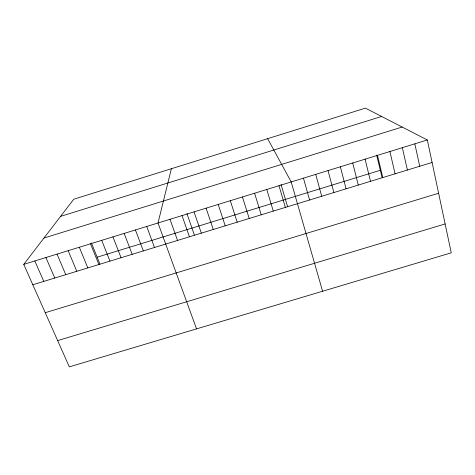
<?xml version="1.0" encoding="UTF-8"?>
<svg xmlns="http://www.w3.org/2000/svg" width="475" height="475" viewBox="0 0 475 475"><rect width="100%" height="100%" fill="white"/><g stroke="black" fill="none" stroke-linecap="round" stroke-linejoin="round"><path stroke-width="0.71" d="M171.38 168.732L158.009 222.983L196.543 328.884M23.75 264.367L73.762 199.215L365.429 108.134L427.328 139.982L451.25 252.825L69.332 366.866L23.75 264.367L427.328 139.982M60.586 216.38L381.627 116.47M43.961 238.04L402.177 127.039M97.149 257.195L380.315 170.282M32.817 284.757L432.09 162.468M45.244 312.698L438.615 193.242M57.653 340.599L445.128 223.951M267.645 138.67L291.205 181.937L322.59 291.246M34.823 260.953L43.783 281.402M45.921 257.533L54.762 278.035M57.036 254.107L65.764 274.669M68.174 250.675L76.784 271.29M79.331 247.232L87.827 267.912M90.511 243.788L98.889 264.522M91.426 242.998L99.898 264.005M101.709 240.338L109.968 261.125M112.925 236.882L121.072 257.729M124.165 233.415L132.192 254.321M135.428 229.947L143.337 250.907M146.71 226.468L154.5 247.487M170.002 219.29L177.543 240.433M182.014 215.585L189.43 236.787M186.93 213.56L194.388 235.06M194.049 211.88L201.341 233.142M206.108 208.163L213.275 229.49M218.197 204.434L225.227 225.827M230.304 200.705L237.209 222.158M242.434 196.965L249.209 218.482M254.588 193.218L261.232 214.795M266.772 189.466L273.285 211.108M278.973 185.707L285.356 207.409M281.075 184.543L287.517 206.536M303.454 178.161L309.575 199.993M315.733 174.378L321.718 196.276M328.029 170.584L333.883 192.547M340.355 166.784L346.073 188.812M352.705 162.978L358.293 185.072M365.079 159.167L370.53 181.319M377.483 155.343L382.797 177.567M376.675 155.076L382.066 177.579M389.904 151.513L395.081 173.803M402.355 147.678L407.396 170.032M414.829 143.836L419.734 166.25"/></g></svg>
